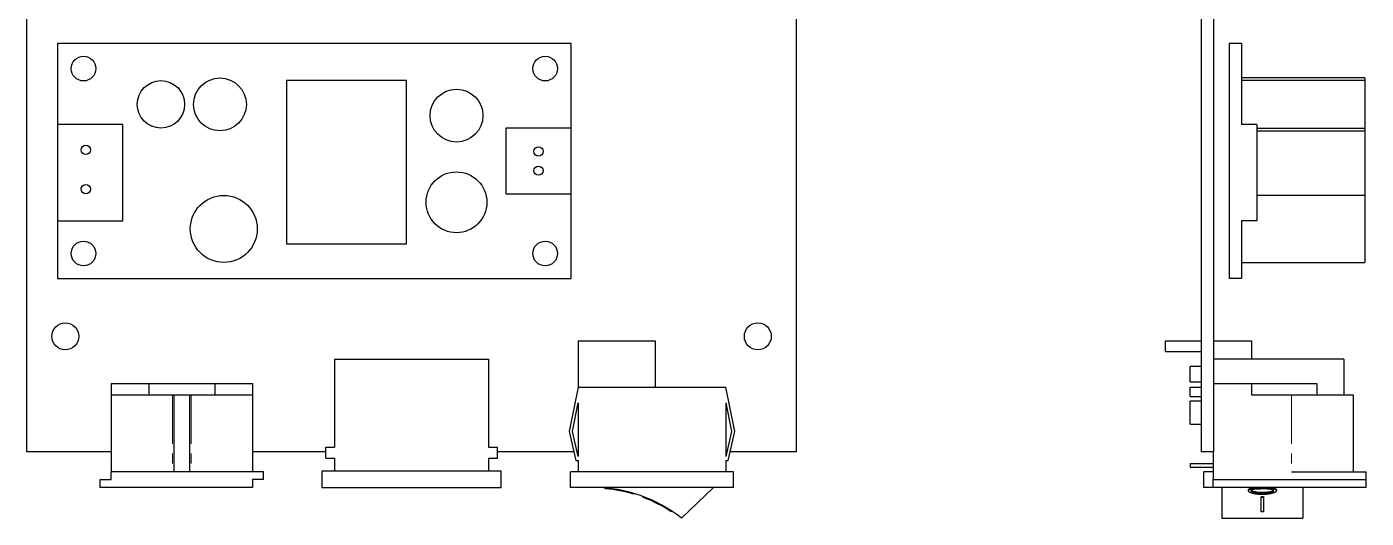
# Model space of a CAD drawing. Header units: millimetres. Extents: x 514 to 849, y -119 to 297.
# Drawn here: x 514.2 to 688.3, y 114.3 to 178 of the extents above; entities that cross this region are included whole.
import ezdxf

# ---------------------------------------------------------------- set-up
doc = ezdxf.new("R2010")
doc.units = ezdxf.units.MM
doc.linetypes.add('PHANTOM', pattern=[12.7, 6.35, -1.27, 1.27, -1.27, 1.27, -1.27])

msp = doc.modelspace()

# ---------------------------------------------------------------- linework, layer by layer
at = {"color": 7, "linetype": 'Continuous', "lineweight": 25}
for p, q in [((514.25, 122.86), (514.25, 288.86)), ((614.25, 288.86), (614.25, 122.86)), ((666.92, 122.86), (666.92, 288.86)), ((668.52, 122.86), (668.52, 288.86)), ((585, 175.86), (518.25, 175.86)), ((518.25, 175.86), (518.25, 165.36)), ((585, 164.86), (585, 175.86)), ((670.52, 175.86), (670.52, 145.36)), ((672.12, 175.86), (670.52, 175.86)), ((672.12, 175.86), (672.12, 165.36)), ((548, 171.07), (548, 149.87)), ((563.6, 171.07), (548, 171.07)), ((563.6, 149.87), (563.6, 171.07)), ((688.12, 171.4), (672.12, 171.4)), ((688.12, 171.05), (672.12, 171.05)), ((688.12, 171.4), (688.12, 171.07)), ((688.12, 171.05), (688.12, 164.89)), ((518.25, 165.36), (518.25, 152.86)), ((526.75, 165.36), (518.25, 165.36)), ((526.75, 152.86), (526.75, 165.36)), ((585, 164.86), (576.5, 164.86)), ((576.5, 164.86), (576.5, 156.36)), ((585, 156.36), (585, 164.86)), ((674.12, 165.36), (672.12, 165.36)), ((674.12, 165.36), (674.12, 152.86)), ((674.12, 164.89), (688.12, 164.89)), ((674.12, 164.54), (688.12, 164.54)), ((688.12, 164.89), (688.12, 164.54)), ((688.12, 164.54), (688.12, 156.15)), ((576.5, 156.36), (585, 156.36)), ((585, 145.36), (585, 156.36)), ((688.12, 156.15), (674.12, 156.15)), ((688.12, 156.15), (688.12, 147.46)), ((518.25, 152.86), (526.75, 152.86)), ((518.25, 152.86), (518.25, 145.36)), ((674.12, 152.86), (672.12, 152.86)), ((672.12, 152.86), (672.12, 145.36)), ((548, 149.87), (563.6, 149.87)), ((672.12, 147.46), (688.12, 147.46)), ((518.25, 145.36), (585, 145.36)), ((672.12, 145.36), (670.52, 145.36)), ((585.9, 137.26), (595.9, 137.26)), ((585.9, 137.26), (585.9, 131.26)), ((595.9, 137.26), (595.9, 131.26)), ((662.22, 135.91), (662.22, 137.26)), ((662.22, 137.26), (666.92, 137.26)), ((662.22, 135.91), (666.92, 135.91)), ((668.52, 137.26), (673.42, 137.26)), ((673.42, 137.26), (673.42, 134.91)), ((554.25, 134.91), (554.25, 123.46)), ((554.25, 134.91), (574.25, 134.91)), ((574.25, 134.91), (574.25, 123.46)), ((685.42, 134.91), (668.52, 134.91)), ((685.42, 134.91), (685.42, 130.26)), ((666.92, 133.96), (665.42, 133.96)), ((665.42, 131.96), (665.42, 133.96)), ((525.2, 131.76), (530.1, 131.76)), ((525.2, 131.76), (525.2, 130.26)), ((530.1, 131.76), (530.1, 130.26)), ((530.1, 131.76), (538.69, 131.76)), ((538.69, 131.76), (538.69, 130.26)), ((538.69, 131.76), (543.6, 131.76)), ((543.6, 131.76), (543.6, 130.26)), ((585.9, 131.26), (584.75, 125.52)), ((585.9, 131.26), (605.1, 131.26)), ((606.25, 125.52), (605.1, 131.26)), ((665.42, 131.96), (666.92, 131.96)), ((665.42, 130.06), (665.42, 131.26)), ((665.42, 131.26), (666.92, 131.26)), ((668.52, 131.76), (673.42, 131.76)), ((673.42, 131.76), (673.42, 130.26)), ((673.42, 131.76), (681.92, 131.76)), ((681.92, 131.76), (681.92, 130.26)), ((525.2, 130.26), (533.2, 130.26)), ((525.2, 130.26), (525.2, 120.26)), ((533.2, 130.26), (533.4, 130.26)), ((533.4, 120.26), (533.4, 130.26)), ((533.4, 130.26), (535.4, 130.26)), ((535.4, 130.26), (535.6, 130.26)), ((535.4, 130.26), (535.4, 120.26)), ((535.6, 130.26), (543.6, 130.26)), ((543.6, 130.26), (543.6, 120.26)), ((585.16, 125.53), (585.9, 129.22)), ((585.9, 129.22), (585.9, 122.25)), ((605.1, 129.22), (605.84, 125.53)), ((605.1, 129.22), (605.1, 122.25)), ((665.42, 130.06), (666.92, 130.06)), ((666.92, 129.46), (665.42, 129.46)), ((665.42, 126.46), (665.42, 129.46)), ((673.42, 130.26), (678.62, 130.26)), ((678.62, 130.26), (686.62, 130.26)), ((686.62, 130.26), (686.62, 120.26)), ((584.75, 125.52), (585.6, 121.76)), ((585.9, 122.25), (585.16, 125.53)), ((605.84, 125.53), (605.1, 122.25)), ((605.4, 121.76), (606.25, 125.52)), ((665.42, 126.46), (666.92, 126.46)), ((525.2, 122.86), (514.25, 122.86)), ((553.1, 122.86), (543.6, 122.86)), ((553.1, 122.06), (553.1, 123.46)), ((553.1, 123.46), (554.25, 123.46)), ((553.1, 122.06), (554.25, 122.06)), ((554.25, 122.06), (554.25, 120.36)), ((574.25, 123.46), (575.4, 123.46)), ((574.25, 122.06), (575.4, 122.06)), ((574.25, 122.06), (574.25, 120.36)), ((575.4, 122.06), (575.4, 123.46)), ((585.35, 122.86), (575.4, 122.86)), ((585.9, 122.86), (585.76, 122.86)), ((605.24, 122.86), (605.1, 122.86)), ((614.25, 122.86), (605.65, 122.86)), ((668.52, 122.86), (666.92, 122.86)), ((668.42, 122.86), (668.42, 119.26)), ((545, 120.26), (525.2, 120.26)), ((525.2, 119.26), (525.2, 120.26)), ((545, 119.26), (545, 120.26)), ((575.9, 120.36), (552.6, 120.36)), ((552.6, 120.36), (552.6, 118.26)), ((575.9, 118.26), (575.9, 120.36)), ((584.9, 118.26), (584.9, 120.26)), ((606.1, 120.26), (584.9, 120.26)), ((585.6, 121.76), (585.9, 121.76)), ((585.9, 121.76), (585.9, 120.26)), ((605.1, 121.76), (605.1, 120.26)), ((605.1, 121.76), (605.4, 121.76)), ((606.1, 118.26), (606.1, 120.26)), ((665.42, 121.36), (665.42, 120.86)), ((665.42, 121.36), (668.42, 121.36)), ((665.42, 120.86), (668.42, 120.86)), ((668.42, 120.26), (667.22, 120.26)), ((667.22, 118.26), (667.22, 120.26)), ((678.62, 120.26), (688.32, 120.26)), ((688.32, 119.26), (688.32, 120.26)), ((523.8, 118.26), (523.8, 119.26)), ((523.8, 119.26), (525.2, 119.26)), ((545, 119.26), (543.6, 119.26)), ((543.6, 119.26), (543.6, 118.26)), ((668.42, 118.26), (668.42, 119.26)), ((668.42, 119.26), (688.32, 119.26)), ((688.32, 118.26), (688.32, 119.26)), ((543.6, 118.26), (523.8, 118.26)), ((552.6, 118.26), (575.9, 118.26)), ((606.1, 118.26), (584.9, 118.26)), ((589.43, 118.19), (589.43, 118.08)), ((593.15, 117.36), (593.15, 117.47)), ((594.32, 117.08), (594.32, 116.97)), ((603.5, 118.26), (599.34, 114.26)), ((668.42, 118.26), (667.22, 118.26)), ((688.32, 118.26), (668.42, 118.26)), ((669.57, 118.26), (669.57, 114.26)), ((672.96, 117.92), (672.96, 117.82)), ((674.68, 117.08), (674.95, 117.08)), ((674.68, 117.08), (674.68, 116.97)), ((674.68, 115.07), (674.68, 116.97)), ((674.68, 116.97), (674.95, 116.97)), ((674.95, 117.08), (674.95, 116.97)), ((674.95, 116.97), (674.95, 115.07)), ((676.68, 117.82), (676.68, 117.92)), ((680.07, 118.26), (680.07, 114.26)), ((598.04, 115.19), (598.04, 115.07)), ((674.95, 115.07), (674.68, 115.07)), ((669.57, 114.26), (680.07, 114.26))]:
    msp.add_line(p, q, dxfattribs=at)
at = {"color": 8, "linetype": 'PHANTOM', "lineweight": 18}
for p, q in [((533.2, 130.26), (533.2, 120.26)), ((535.6, 130.26), (535.6, 120.26)), ((678.62, 130.26), (678.62, 120.26))]:
    msp.add_line(p, q, dxfattribs=at)
at = {"color": 7, "linetype": 'Continuous', "lineweight": 25}
for centre, radius in [((521.62, 172.61), 1.6), ((581.62, 172.61), 1.6), ((531.68, 167.97), 3.08), ((539.35, 167.97), 3.43), ((570.09, 166.51), 3.43), ((521.92, 162.06), 0.6), ((580.75, 161.86), 0.6), ((570.09, 155.26), 3.95), ((580.75, 159.36), 0.6), ((521.92, 156.96), 0.6), ((539.85, 151.8), 4.35), ((521.62, 148.61), 1.6), ((581.62, 148.61), 1.6), ((519.25, 137.86), 1.75), ((609.25, 137.86), 1.75)]:
    msp.add_circle(centre, radius, dxfattribs=at)
for centre, radius, start, end in [((587.76, 99.51), 18.75, 51.8675, 89.1923), ((587.76, 99.5), 18.66, 73.1999, 84.7914), ((587.76, 99.51), 18.65, 56.571, 69.4193)]:
    msp.add_arc(centre, radius, start, end, dxfattribs=at)
for points, knots in [([(676.66, 117.92), (676.66, 117.93), (676.69, 117.99), (676.53, 118.06), (676.17, 118.13), (675.65, 118.17), (675.04, 118.19), (674.4, 118.18), (673.82, 118.16), (673.34, 118.12), (673.05, 118.04), (672.92, 117.97), (672.96, 117.93), (672.96, 117.92)], [0, 0, 0, 0, 0.030495, 0.141129, 0.249664, 0.356691, 0.463151, 0.56952, 0.675891, 0.782262, 0.888791, 0.996067, 1, 1, 1, 1]), ([(674.82, 117.36), (674.61, 117.37), (674.21, 117.38), (673.66, 117.47), (673.24, 117.59), (672.98, 117.73), (672.93, 117.86), (673.1, 117.96), (673.47, 118.03), (673.99, 118.07), (674.6, 118.09), (675.23, 118.08), (675.82, 118.06), (676.29, 118.02), (676.6, 117.94), (676.71, 117.83), (676.61, 117.7), (676.31, 117.56), (675.82, 117.44), (675.3, 117.37), (674.95, 117.37), (674.82, 117.36)], [0, 0, 0, 0, 0.051638, 0.103233, 0.155973, 0.210651, 0.266232, 0.321324, 0.375358, 0.428633, 0.481623, 0.534567, 0.587512, 0.640457, 0.693481, 0.746881, 0.801119, 0.856369, 0.911906, 0.966232, 1, 1, 1, 1]), ([(674.82, 117.47), (674.65, 117.48), (674.33, 117.49), (673.89, 117.55), (673.55, 117.64), (673.35, 117.75), (673.31, 117.85), (673.44, 117.94), (673.74, 118), (674.16, 118.03), (674.65, 118.05), (675.15, 118.05), (675.62, 118.03), (676, 117.98), (676.24, 117.92), (676.33, 117.83), (676.25, 117.72), (676, 117.62), (675.62, 117.53), (675.2, 117.48), (674.92, 117.47), (674.82, 117.47)], [0, 0, 0, 0, 0.0518385, 0.1036418, 0.1564205, 0.2109063, 0.2663139, 0.3214581, 0.3757045, 0.4291559, 0.4821871, 0.5350698, 0.5879255, 0.6408302, 0.6939349, 0.7475413, 0.8019877, 0.8572578, 0.9125861, 0.9667155, 1, 1, 1, 1]), ([(674.82, 117.58), (674.65, 117.58), (674.33, 117.59), (673.89, 117.66), (673.55, 117.75), (673.35, 117.84), (673.35, 117.9), (673.35, 117.92)], [0, 0, 0, 0, 0.206717, 0.413294, 0.623719, 0.840876, 1, 1, 1, 1]), ([(676.25, 117.86), (676.25, 117.85), (676.22, 117.8), (676, 117.72), (675.62, 117.63), (675.2, 117.58), (674.92, 117.58), (674.82, 117.58)], [0, 0, 0, 0, 0.091184, 0.344827, 0.598728, 0.847184, 1, 1, 1, 1])]:
    msp.add_open_spline(points, degree=3, knots=knots, dxfattribs=at)

doc.saveas('drawing.dxf')
